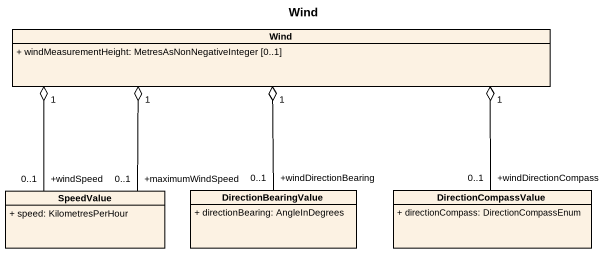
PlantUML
@startuml
title Wind
hide circle
hide empty members
skinparam classAttributeIconSize 0
class Wind {
  + windMeasurementHeight: MetresAsNonNegativeInteger [0..1]
}
class SpeedValue {
  + speed: KilometresPerHour
}
class DirectionBearingValue {
  + directionBearing: AngleInDegrees
}
class DirectionCompassValue {
  + directionCompass: DirectionCompassEnum
}
SpeedValue "+windSpeed\n0..1" -up-o "1" Wind
SpeedValue "+maximumWindSpeed\n0..1" -up-o "1" Wind
DirectionBearingValue "+windDirectionBearing\n0..1" -up-o "1" Wind
DirectionCompassValue "+windDirectionCompass\n0..1" -up-o "1" Wind
@enduml
